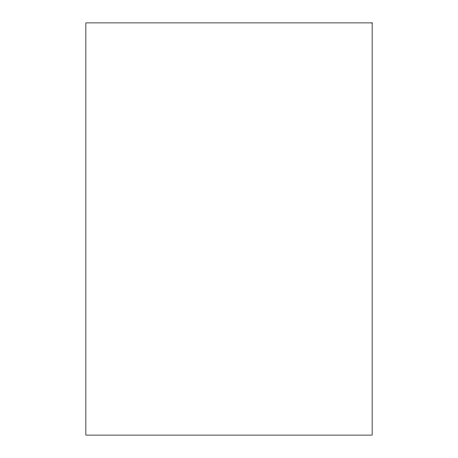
<?xml version="1.0" encoding="UTF-8"?>
<svg xmlns="http://www.w3.org/2000/svg" width="458" height="458" viewBox="0 0 458 458"><rect width="100%" height="100%" fill="white"/><g stroke="black" fill="none" stroke-linecap="round" stroke-linejoin="round"><path stroke-width="0.69" d="M372.131 22.9L85.869 22.9L85.869 435.1L372.131 435.1L372.131 22.9"/></g></svg>
